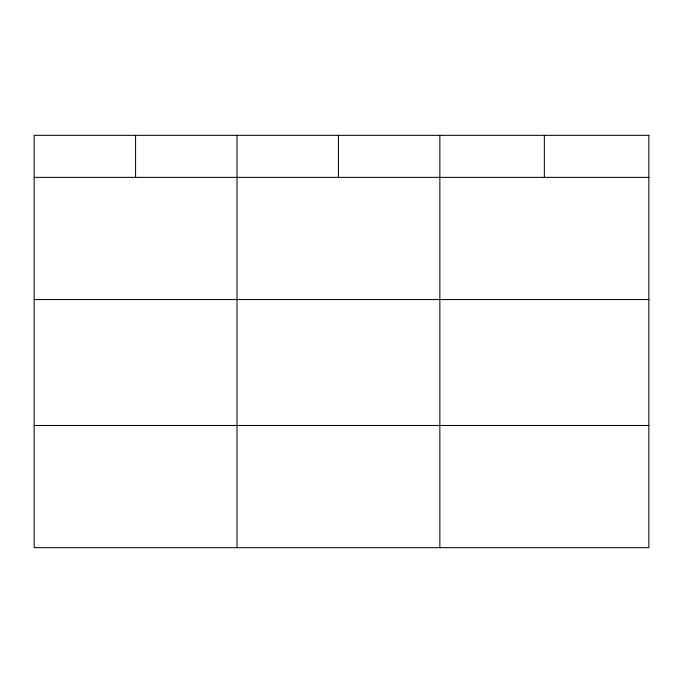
<?xml version="1.0" encoding="UTF-8"?>
<svg xmlns="http://www.w3.org/2000/svg" width="683" height="683" viewBox="0 0 683 683"><rect width="100%" height="100%" fill="white"/><g stroke="black" fill="none" stroke-linecap="round" stroke-linejoin="round"><path stroke-width="1.02" d="M34.15 177.367L648.85 177.367M34.15 299.564L648.85 299.564M34.15 425.475L648.85 425.475M544.351 135.328L544.351 177.367M439.852 135.328L439.852 547.672M338.426 135.328L338.426 177.367M237.001 135.328L237.001 547.672M135.576 135.328L135.576 177.367M648.85 135.328L34.15 135.328L34.15 547.672L648.85 547.672L648.85 135.328"/></g></svg>
